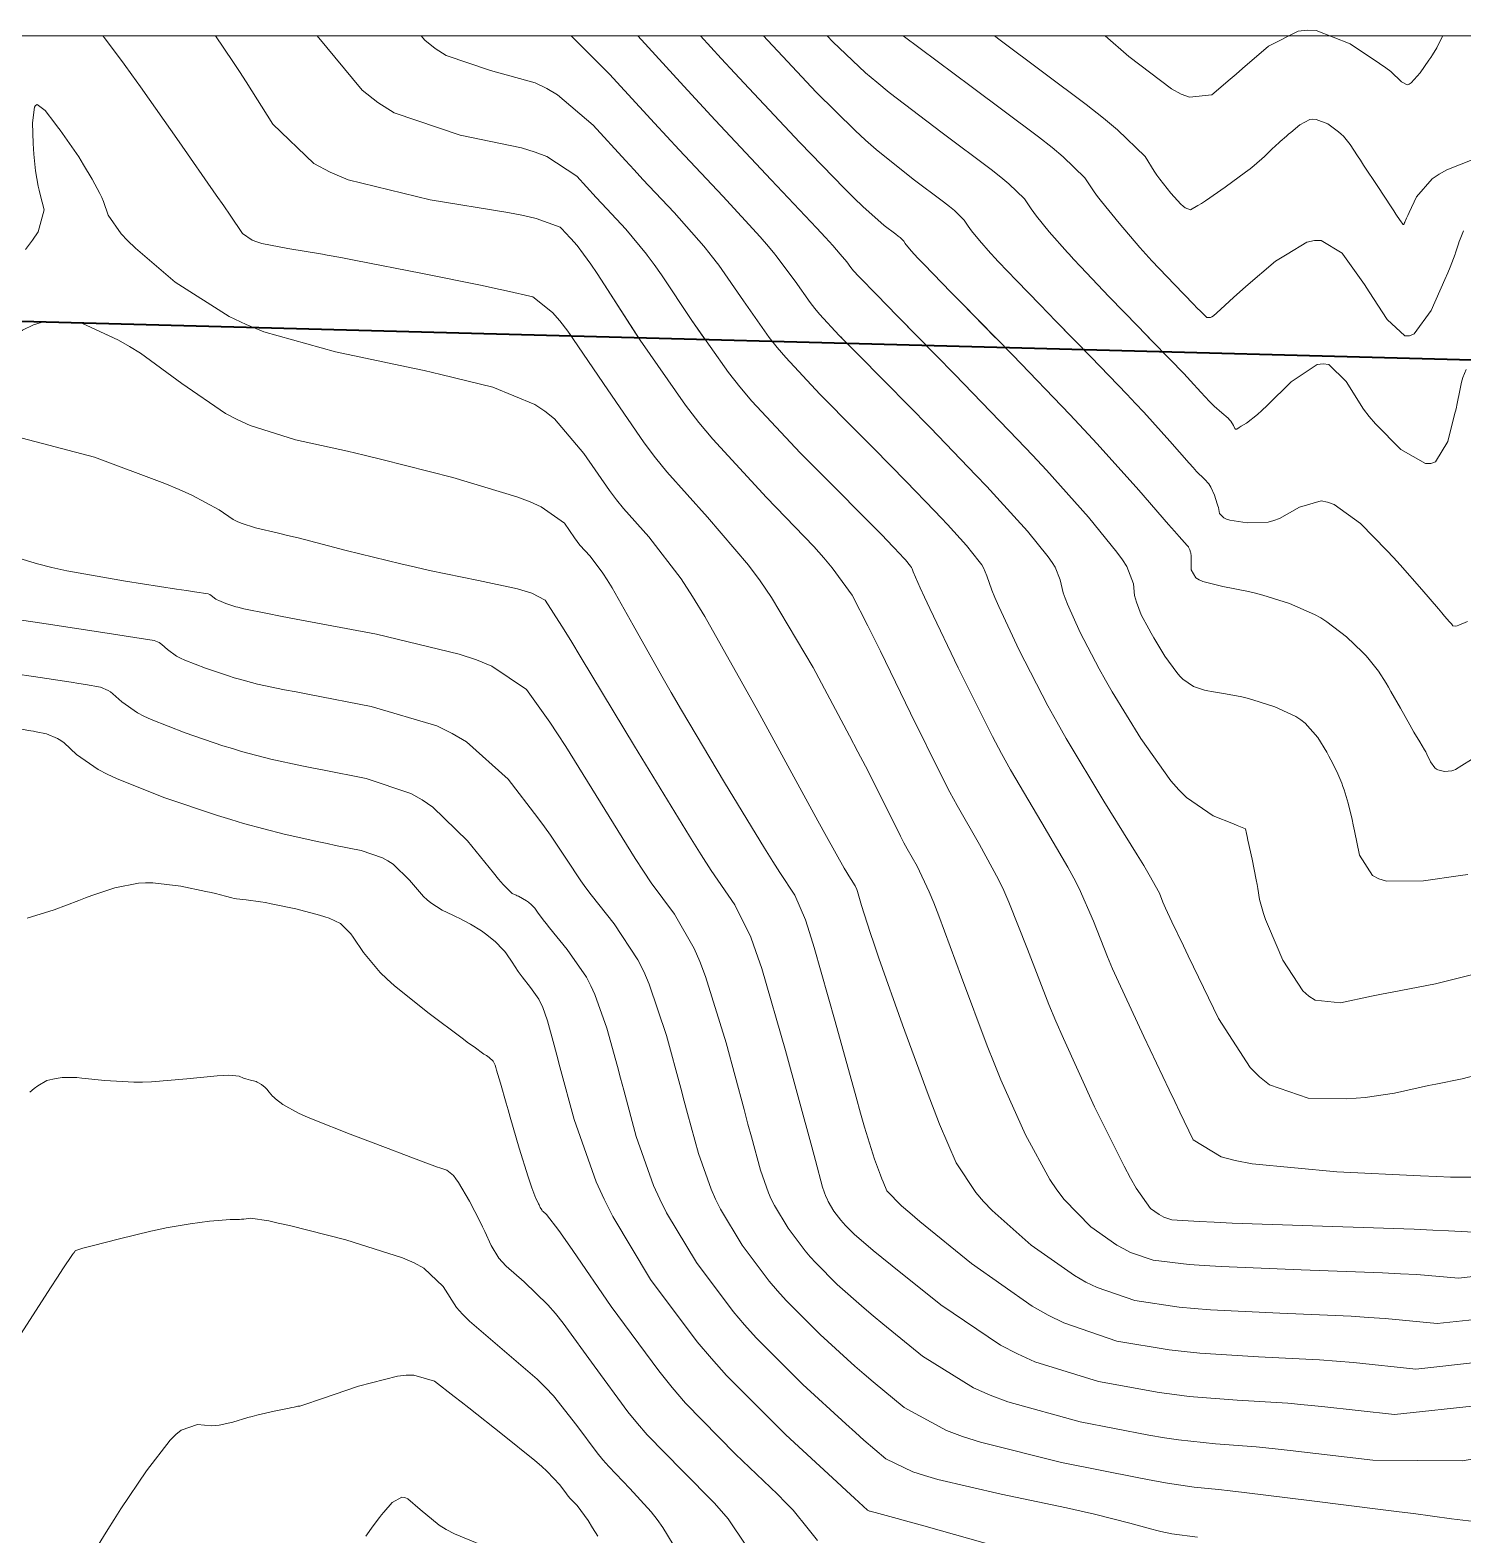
# Model space of a CAD drawing. Header units: millimetres. Extents: x 837475 to 838477, y 1189012 to 1191015.
# Drawn here: x 838106.9 to 838197.9, y 1190918.7 to 1191014.2 of the extents above; entities that cross this region are included whole.
import ezdxf

# ---------------------------------------------------------------- set-up
doc = ezdxf.new("R2010")
doc.units = ezdxf.units.MM
doc.header["$LTSCALE"] = 0.3
doc.layers.add('COORD', color=253, linetype='Continuous', lineweight=20)
doc.layers.add('CORREDORVIA', color=94, linetype='Continuous', lineweight=40)
doc.layers.add('COTAS 10', color=7, linetype='Continuous', lineweight=9, true_color=0x6e3e2d)
doc.layers.add('COTAS INT', color=7, linetype='Continuous', lineweight=5, true_color=0x9fa19f)

msp = doc.modelspace()

# ---------------------------------------------------------------- linework, layer by layer
at = {"layer": 'COORD'}
msp.add_lwpolyline([(837476.514, 1189013.872), (838476.514, 1189013.872), (838476.514, 1191013.872), (837476.514, 1191013.872)], close=True, dxfattribs=at)
at = {"layer": 'CORREDORVIA'}
msp.add_lwpolyline([(837918.48, 1189883.493), (837925.042, 1189453.383), (837902.497, 1189217.712), (837593.191, 1189234.399), (837666.017, 1189670.117), (837623.316, 1189818.024), (837548.503, 1190011.455), (837506.88, 1190461.595), (837936.282, 1190278.252), (837938.054, 1190355.403), (837933.054, 1190517.446), (837913.685, 1190646.739), (837916.913, 1190801.892), (837910.676, 1191000.965), (838213.029, 1190992.912), (838237.174, 1190821.339), (838237.001, 1190602.875), (838240.031, 1190437.198), (838238.102, 1190145.726), (838184.199, 1189898.277), (837758.842, 1190109.914), (837918.48, 1189883.493)], dxfattribs=at)
at = {"layer": 'COTAS 10'}
for points in [[(838183.492, 1191011.448), (838183.894, 1191011.793), (838185.547, 1191013.21), (838187.447, 1191014.177), (838188.003, 1191014.239), (838188.573, 1191014.211)], [(838193.321, 1191011.603), (838192.997, 1191011.85), (838192.614, 1191012.126), (838190.742, 1191013.365), (838188.573, 1191014.211)], [(838198.993, 1190937.861), (838196.98, 1190937.983), (838195.99, 1190938.026), (838194.812, 1190938.072), (838188.993, 1190938.27), (838183.237, 1190938.468), (838182.098, 1190938.514), (838181.157, 1190938.556), (838179.4, 1190938.677), (838178.907, 1190938.847), (838178.762, 1190938.919), (838178.614, 1190939.003), (838178.048, 1190939.4), (838177.147, 1190940.676), (838176.787, 1190941.314), (838176.379, 1190942.076), (838174.506, 1190945.858), (838172.522, 1190950.182), (838172.043, 1190951.287), (838171.596, 1190952.351), (838170.237, 1190955.858), (838169.064, 1190958.851), (838168.734, 1190959.591), (838168.402, 1190960.293), (838167.184, 1190962.507), (838165.762, 1190964.981), (838165.302, 1190965.846), (838164.813, 1190966.79), (838162.805, 1190970.852), (838160.901, 1190974.782), (838160.477, 1190975.644), (838160.098, 1190976.407), (838159.103, 1190978.345), (838157.84, 1190980.085), (838157.292, 1190980.723), (838156.658, 1190981.43), (838153.652, 1190984.549), (838150.252, 1190988.25), (838149.369, 1190989.323), (838148.512, 1190990.418), (838145.628, 1190994.549), (838143.363, 1190998.067), (838142.895, 1190998.776), (838142.496, 1190999.369), (838142.036, 1191000), (838141.633, 1191000.554), (838141.217, 1191000.996), (838141.101, 1191001.122), (838140.983, 1191001.249), (838140.554, 1191001.719), (838139.022, 1191002.275), (838138.209, 1191002.457), (838137.229, 1191002.65), (838132.284, 1191003.449), (838127.074, 1191004.721), (838125.926, 1191005.212), (838124.906, 1191005.765), (838122.284, 1191008.264), (838120.596, 1191010.948), (838120.165, 1191011.616), (838119.749, 1191012.253), (838118.653, 1191013.872)], [(838149.475, 1191013.872), (838150.788, 1191012.438), (838151.656, 1191011.5), (838152.533, 1191010.558), (838155.778, 1191007.109), (838158.612, 1191004.18), (838159.23, 1191003.564), (838159.775, 1191003.034), (838161.142, 1191001.826), (838161.875, 1191001.276), (838162.021, 1191001.16), (838162.143, 1191001.061), (838162.376, 1191000.832), (838162.478, 1191000.681), (838162.516, 1191000.629), (838162.559, 1191000.573), (838162.751, 1191000.337), (838163.023, 1191000.027), (838163.048, 1191000), (838163.116, 1190999.925), (838163.218, 1190999.815), (838163.651, 1190999.362), (838164.812, 1190998.172), (838165.373, 1190997.599), (838166.038, 1190996.919), (838169.302, 1190993.585), (838172.928, 1190989.821), (838173.821, 1190988.871), (838174.666, 1190987.961), (838177.316, 1190985.007), (838179.208, 1190982.83), (838179.575, 1190982.41), (838179.875, 1190982.069), (838180.391, 1190981.497), (838180.46, 1190981.422), (838180.478, 1190981.394), (838180.496, 1190981.364), (838180.555, 1190981.229), (838180.603, 1190981.082), (838180.613, 1190981.043), (838180.621, 1190981.005), (838180.642, 1190980.877), (838180.649, 1190980.663), (838180.649, 1190980.465), (838180.642, 1190979.965), (838180.945, 1190979.44), (838181.14, 1190979.32), (838181.382, 1190979.209), (838182.66, 1190978.899), (838184.275, 1190978.586), (838184.73, 1190978.474), (838185.19, 1190978.351), (838186.878, 1190977.816), (838188.478, 1190977.123), (838188.881, 1190976.901), (838189.267, 1190976.665), (838190.518, 1190975.705), (838191.52, 1190974.733), (838191.75, 1190974.49), (838191.958, 1190974.259), (838192.537, 1190973.517), (838193.021, 1190972.75), (838193.169, 1190972.503), (838193.324, 1190972.24), (838193.936, 1190971.164), (838194.523, 1190970.12), (838194.662, 1190969.878), (838194.791, 1190969.657), (838195.172, 1190969.024), (838195.467, 1190968.528), (838195.543, 1190968.392), (838195.615, 1190968.256), (838195.855, 1190967.771), (838196.126, 1190967.381), (838196.218, 1190967.306), (838196.318, 1190967.244), (838196.743, 1190967.138), (838197.201, 1190967.187), (838197.321, 1190967.224), (838197.44, 1190967.27), (838197.844, 1190967.519), (838198.447, 1190967.906)], [(838180.002, 1191010.179), (838179.399, 1191010.498), (838176.687, 1191012.561), (838175.178, 1191013.872)], [(838196.616, 1191013.857), (838196.245, 1191013.122), (838195.964, 1191012.673), (838195.856, 1191012.509)], [(838196.616, 1191013.857), (838196.623, 1191013.872)], [(838195.735, 1191012.328), (838195.187, 1191011.531), (838194.62, 1191010.889), (838194.486, 1191010.806), (838194.363, 1191010.764), (838194.001, 1191010.955)], [(838195.735, 1191012.328), (838195.856, 1191012.509)], [(838183.492, 1191011.448), (838183.115, 1191011.123)], [(838193.321, 1191011.603), (838194.001, 1191010.955)], [(838181.958, 1191010.123), (838183.115, 1191011.123)], [(838180.002, 1191010.179), (838180.542, 1191009.969)], [(838181.958, 1191010.123), (838180.542, 1191009.969)], [(838143.363, 1190998.067), (838145.534, 1190994.695)], [(838168.215, 1190994.695), (838166.038, 1190996.919)], [(838199.267, 1190923.592), (838197.857, 1190923.355), (838192.19, 1190923.407), (838186.936, 1190924.031), (838185.786, 1190924.155), (838184.768, 1190924.257), (838182.19, 1190924.45), (838179.826, 1190924.696), (838178.942, 1190924.831), (838177.958, 1190924.996), (838173.576, 1190925.836), (838168.982, 1190927.102), (838167.864, 1190927.536), (838166.813, 1190928.006), (838163.576, 1190930.005), (838161.039, 1190932.065), (838160.43, 1190932.574), (838159.862, 1190933.056), (838158.145, 1190934.574), (838156.783, 1190935.939), (838156.439, 1190936.324), (838156.108, 1190936.713), (838155.031, 1190938.145), (838154.162, 1190939.593), (838153.962, 1190939.993), (838153.781, 1190940.391), (838153.275, 1190941.826), (838152.703, 1190943.934), (838152.48, 1190944.758), (838152.229, 1190945.686), (838151.087, 1190949.904), (838149.779, 1190954.137), (838149.422, 1190955.074), (838149.069, 1190955.909), (838147.811, 1190958.078), (838146.336, 1190960.081), (838145.845, 1190960.812), (838145.317, 1190961.619), (838143.114, 1190965.171), (838140.91, 1190968.735), (838140.382, 1190969.551), (838139.891, 1190970.292), (838138.416, 1190972.35), (838136.197, 1190973.846), (838135.237, 1190974.233), (838134.127, 1190974.608), (838128.87, 1190975.864), (838123.785, 1190976.828), (838122.785, 1190977.019), (838121.96, 1190977.177), (838120.454, 1190977.473), (838120.063, 1190977.576), (838119.942, 1190977.612), (838119.816, 1190977.651), (838119.315, 1190977.82), (838118.86, 1190978), (838118.762, 1190978.045), (838118.677, 1190978.089), (838118.472, 1190978.232), (838118.353, 1190978.343), (838118.321, 1190978.366), (838118.291, 1190978.386), (838118.186, 1190978.429), (838117.32, 1190978.565), (838116.809, 1190978.643), (838116.181, 1190978.738), (838112.937, 1190979.228), (838109.194, 1190979.9), (838108.252, 1190980.11), (838107.351, 1190980.33), (838104.437, 1190981.21)], [(838106.861, 1190946.789), (838107.127, 1190947.005), (838107.361, 1190947.184), (838107.936, 1190947.52), (838108.308, 1190947.606), (838108.413, 1190947.627), (838108.52, 1190947.648), (838108.914, 1190947.712), (838109.572, 1190947.72), (838109.846, 1190947.704), (838110.159, 1190947.68), (838111.619, 1190947.53), (838113.461, 1190947.423), (838114.016, 1190947.426), (838114.589, 1190947.444), (838116.82, 1190947.629), (838118.766, 1190947.824), (838119.159, 1190947.849), (838119.49, 1190947.861), (838120.162, 1190947.798), (838120.43, 1190947.672), (838120.506, 1190947.644), (838120.584, 1190947.619), (838120.87, 1190947.553), (838121.155, 1190947.48), (838121.232, 1190947.45), (838121.307, 1190947.416), (838121.573, 1190947.258), (838121.805, 1190947.072), (838121.86, 1190947.02), (838121.91, 1190946.967), (838122.058, 1190946.775), (838122.265, 1190946.537), (838122.352, 1190946.456), (838122.453, 1190946.367), (838122.928, 1190945.992), (838123.926, 1190945.447), (838124.356, 1190945.252), (838124.854, 1190945.038), (838127.209, 1190944.106), (838129.618, 1190943.194), (838130.623, 1190942.814), (838131.845, 1190942.352), (838132.586, 1190942.08), (838132.756, 1190942.021), (838132.912, 1190941.968), (838133.347, 1190941.834), (838133.772, 1190941.478), (838133.92, 1190941.284), (838134.082, 1190941.049), (838134.778, 1190939.859), (838135.465, 1190938.541), (838135.622, 1190938.226), (838135.764, 1190937.932), (838136.154, 1190937.048), (838136.657, 1190936.241), (838136.87, 1190935.995), (838137.115, 1190935.74), (838138.265, 1190934.738), (838139.772, 1190933.271), (838140.242, 1190932.722), (838140.735, 1190932.112), (838142.704, 1190929.393), (838144.856, 1190926.469), (838145.463, 1190925.728), (838146.076, 1190925.018), (838148.333, 1190922.704), (838150.342, 1190920.695), (838150.799, 1190920.178), (838151.213, 1190919.677), (838152.351, 1190918.007)]]:
    msp.add_lwpolyline(points, dxfattribs=at)
at = {"layer": 'COTAS INT'}
for points in [[(838199.668, 1190935.192), (838197.633, 1190934.97), (838194.971, 1190935.193), (838193.949, 1190935.252), (838192.803, 1190935.309), (838187.633, 1190935.506), (838182.555, 1190935.714), (838181.467, 1190935.778), (838180.517, 1190935.844), (838178.235, 1190936.109), (838176.785, 1190936.607), (838176.359, 1190936.821), (838175.922, 1190937.068), (838174.259, 1190938.235), (838172.568, 1190939.972), (838172.114, 1190940.579), (838171.667, 1190941.24), (838170.104, 1190944.08), (838168.555, 1190947.557), (838168.117, 1190948.62), (838167.676, 1190949.726), (838166.046, 1190954.08), (838164.607, 1190957.981), (838164.284, 1190958.801), (838163.995, 1190959.509), (838163.226, 1190961.126), (838162.587, 1190962.236), (838162.381, 1190962.625), (838162.161, 1190963.049), (838161.259, 1190964.873), (838159.947, 1190967.483), (838159.468, 1190968.402), (838158.939, 1190969.407), (838156.613, 1190973.747), (838153.972, 1190978.192), (838153.245, 1190979.263), (838152.52, 1190980.264), (838149.917, 1190983.304), (838147.327, 1190986.181), (838146.61, 1190987.08), (838145.893, 1190988.024), (838143.304, 1190991.8), (838141.04, 1190995.118), (838140.528, 1190995.772), (838140.065, 1190996.311), (838138.807, 1190997.303), (838137.147, 1190997.682), (838136.43, 1190997.835), (838135.603, 1190998.008), (838131.686, 1190998.807), (838127.567, 1190999.614), (838126.611, 1190999.793), (838125.736, 1190999.952), (838125.446, 1191000), (838123.243, 1191000.365), (838121.604, 1191000.685), (838121.267, 1191000.786), (838120.98, 1191000.892), (838120.365, 1191001.319), (838119.575, 1191002.492), (838119.178, 1191003.068), (838118.703, 1191003.753), (838116.346, 1191007.135), (838113.877, 1191010.638), (838113.332, 1191011.401), (838112.847, 1191012.072), (838111.598, 1191013.748), (838111.496, 1191013.872)], [(838198.671, 1190941.388), (838197.113, 1190941.389), (838196.253, 1190941.418), (838195.208, 1190941.46), (838189.888, 1190941.715), (838184.518, 1190942.231), (838183.441, 1190942.438), (838182.541, 1190942.671), (838180.775, 1190943.745), (838179.924, 1190945.513), (838179.603, 1190946.185), (838179.244, 1190946.936), (838177.636, 1190950.308), (838176.017, 1190953.796), (838175.651, 1190954.621), (838175.321, 1190955.385), (838174.427, 1190957.636), (838173.521, 1190959.721), (838173.183, 1190960.381), (838172.808, 1190961.077), (838171.141, 1190963.888), (838169.166, 1190967.249), (838168.596, 1190968.291), (838168.016, 1190969.382), (838165.842, 1190973.726), (838164.042, 1190977.498), (838163.698, 1190978.229), (838163.422, 1190978.823), (838162.985, 1190979.838), (838162.909, 1190980.029), (838162.86, 1190980.105), (838162.8, 1190980.191), (838162.482, 1190980.582), (838162.012, 1190981.104), (838161.856, 1190981.272), (838161.689, 1190981.449), (838160.989, 1190982.175), (838159.721, 1190983.455), (838159.195, 1190983.982), (838158.594, 1190984.585), (838155.793, 1190987.385), (838152.733, 1190990.677), (838151.969, 1190991.588), (838151.241, 1190992.5), (838148.909, 1190995.793), (838146.991, 1190998.688), (838146.522, 1190999.348), (838146.081, 1190999.947), (838146.037, 1191000), (838144.715, 1191001.599), (838143.514, 1191002.876), (838143.177, 1191003.239), (838142.838, 1191003.605), (838141.599, 1191004.961), (838139.703, 1191006.201), (838138.951, 1191006.495), (838138.099, 1191006.766), (838134.203, 1191007.566), (838130.003, 1191008.984), (838128.96, 1191009.646), (838127.97, 1191010.424), (838125.1, 1191013.872)], [(838131.722, 1191013.872), (838131.953, 1191013.595), (838132.616, 1191013.074), (838133.314, 1191012.632), (838136.123, 1191011.683), (838138.97, 1191010.882), (838139.692, 1191010.532), (838140.384, 1191010.127), (838142.644, 1191008.204), (838144.693, 1191005.962), (838145.254, 1191005.356), (838145.811, 1191004.756), (838147.796, 1191002.644), (838149.666, 1191000.524), (838150.086, 1191000), (838150.15, 1190999.92), (838150.619, 1190999.309), (838152.191, 1190997.038), (838153.832, 1190994.719), (838154.345, 1190994.077), (838154.883, 1190993.435), (838157.038, 1190991.118), (838159.292, 1190988.858), (838159.893, 1190988.252), (838160.484, 1190987.655), (838162.533, 1190985.572), (838164.327, 1190983.714), (838164.756, 1190983.259), (838165.157, 1190982.829), (838166.36, 1190981.493), (838167.175, 1190980.489), (838167.33, 1190980.269), (838167.454, 1190980.075), (838167.65, 1190979.584), (838167.964, 1190978.661), (838168.164, 1190978.194), (838168.413, 1190977.635), (838169.718, 1190974.853), (838171.531, 1190971.327), (838172.1, 1190970.299), (838172.698, 1190969.249), (838175.099, 1190965.269), (838177.215, 1190961.86), (838177.633, 1190961.171), (838177.978, 1190960.591), (838178.617, 1190959.413), (838178.839, 1190958.855), (838178.921, 1190958.665), (838179.012, 1190958.461), (838179.413, 1190957.595), (838180.147, 1190956.069), (838180.446, 1190955.447), (838180.788, 1190954.74), (838182.373, 1190951.466), (838184.377, 1190948.355), (838184.985, 1190947.75), (838185.614, 1190947.256), (838188.075, 1190946.397), (838190.504, 1190946.365), (838191.112, 1190946.393), (838191.693, 1190946.436), (838193.561, 1190946.725), (838195.247, 1190947.1), (838195.713, 1190947.198), (838196.179, 1190947.294), (838197.858, 1190947.619), (838200.198, 1190948.243)], [(838199.714, 1190954.542), (838196.159, 1190953.665), (838193.403, 1190953.142), (838192.729, 1190953.008), (838192.094, 1190952.878), (838190.122, 1190952.449), (838188.517, 1190952.624), (838188.112, 1190952.875), (838187.725, 1190953.214), (838186.473, 1190955.17), (838185.551, 1190957.3), (838185.371, 1190957.748), (838185.225, 1190958.136), (838184.972, 1190959.024), (838184.878, 1190959.712), (838184.832, 1190959.973), (838184.777, 1190960.264), (838184.507, 1190961.573), (838184.243, 1190962.786), (838184.192, 1190963.018), (838184.151, 1190963.205), (838184.084, 1190963.505), (838183.767, 1190963.636), (838183.568, 1190963.717), (838183.322, 1190963.818), (838182.032, 1190964.341), (838180.352, 1190965.487), (838179.859, 1190965.98), (838179.355, 1190966.549), (838177.433, 1190969.236), (838175.629, 1190972.207), (838175.197, 1190972.954), (838174.796, 1190973.669), (838173.593, 1190975.981), (838172.784, 1190977.772), (838172.63, 1190978.159), (838172.506, 1190978.498), (838172.314, 1190979.331), (838172, 1190980.121), (838171.799, 1190980.433), (838171.55, 1190980.787), (838170.239, 1190982.403), (838168.301, 1190984.555), (838167.657, 1190985.246), (838166.965, 1190985.979), (838164.078, 1190988.97), (838161.246, 1190991.856), (838160.59, 1190992.522), (838159.989, 1190993.131), (838158.283, 1190994.85), (838157.033, 1190996.193), (838156.721, 1190996.566), (838156.424, 1190996.938), (838155.472, 1190998.283), (838154.247, 1190999.93), (838154.189, 1191000), (838153.777, 1191000.493), (838153.251, 1191001.102), (838150.878, 1191003.689), (838148.108, 1191006.636), (838147.33, 1191007.472), (838146.549, 1191008.318), (838143.689, 1191011.447), (838141.248, 1191013.872)], [(838150.404, 1191008.516), (838149.407, 1191009.589), (838148.404, 1191010.675), (838145.482, 1191013.872)], [(838153.473, 1191013.872), (838153.721, 1191013.604)], [(838156.823, 1191010.3), (838154.381, 1191012.895), (838153.721, 1191013.604)], [(838157.509, 1191013.872), (838157.868, 1191013.491), (838159.951, 1191011.535), (838160.673, 1191010.924), (838161.459, 1191010.283), (838164.825, 1191007.717), (838167.924, 1191005.393), (838168.541, 1191004.904), (838169.055, 1191004.482), (838170.042, 1191003.518), (838170.471, 1191002.876), (838170.633, 1191002.658), (838170.814, 1191002.422), (838171.623, 1191001.423), (838172.773, 1191000.113), (838172.877, 1191000), (838173.169, 1190999.682), (838173.598, 1190999.22), (838175.428, 1190997.304), (838177.264, 1190995.413), (838177.698, 1190994.967), (838178.099, 1190994.555), (838179.278, 1190993.347), (838180.167, 1190992.424), (838180.386, 1190992.191), (838180.594, 1190991.968), (838181.243, 1190991.243), (838181.799, 1190990.64), (838181.946, 1190990.493), (838182.091, 1190990.354), (838182.591, 1190989.928), (838182.997, 1190989.582), (838183.083, 1190989.494), (838183.157, 1190989.409), (838183.326, 1190989.133), (838183.415, 1190988.942), (838183.439, 1190988.912), (838183.462, 1190988.891), (838183.543, 1190988.897), (838183.685, 1190988.998), (838183.747, 1190989.037), (838183.819, 1190989.081), (838184.162, 1190989.282), (838184.845, 1190989.824), (838185.132, 1190990.083), (838185.46, 1190990.389), (838186.998, 1190991.89), (838188.637, 1190992.995), (838189.029, 1190993.052), (838189.395, 1190993.001), (838190.494, 1190991.919), (838191.589, 1190990.17), (838191.953, 1190989.699), (838192.343, 1190989.233), (838193.969, 1190987.6), (838195.517, 1190986.707), (838195.858, 1190986.708), (838196.161, 1190986.816), (838196.939, 1190988.106), (838197.379, 1190989.816), (838197.47, 1190990.189), (838197.546, 1190990.518), (838197.707, 1190991.347), (838197.814, 1190991.883), (838197.856, 1190992.028), (838197.903, 1190992.172), (838198.118, 1190992.681)], [(838166.666, 1191010.663), (838162.349, 1191013.872)], [(838199.182, 1191006.274), (838196.875, 1191005.369), (838196.385, 1191005.089), (838195.959, 1191004.798), (838194.957, 1191003.642), (838194.487, 1191002.644), (838194.397, 1191002.453), (838194.325, 1191002.297), (838194.207, 1191002.042), (838194.197, 1191002.015), (838194.193, 1191002.004), (838194.187, 1191001.992), (838194.162, 1191001.935), (838194.131, 1191001.892), (838194.122, 1191001.888), (838194.113, 1191001.888), (838194.08, 1191001.918), (838194.036, 1191001.984), (838194.02, 1191002.007), (838194.002, 1191002.032), (838193.923, 1191002.139), (838193.648, 1191002.543), (838193.507, 1191002.756), (838193.337, 1191003.011), (838192.489, 1191004.298), (838191.591, 1191005.664), (838191.391, 1191005.97), (838191.211, 1191006.245), (838190.734, 1191006.978), (838190.309, 1191007.498), (838190.161, 1191007.639), (838190.001, 1191007.78), (838189.313, 1191008.276), (838188.571, 1191008.566), (838188.376, 1191008.575), (838188.186, 1191008.554), (838187.536, 1191008.223), (838186.969, 1191007.738), (838186.832, 1191007.619), (838186.702, 1191007.508), (838186.303, 1191007.163), (838185.938, 1191006.833), (838185.829, 1191006.731), (838185.718, 1191006.625), (838185.291, 1191006.202), (838184.637, 1191005.631), (838184.383, 1191005.43), (838184.097, 1191005.211), (838182.801, 1191004.268), (838181.548, 1191003.401), (838181.289, 1191003.23), (838181.068, 1191003.089), (838180.59, 1191002.828), (838180.261, 1191002.95), (838180.134, 1191003.05), (838179.991, 1191003.179), (838179.349, 1191003.881), (838178.645, 1191004.779), (838178.464, 1191005.03), (838178.289, 1191005.282), (838177.708, 1191006.203), (838175.967, 1191007.903), (838175.062, 1191008.647), (838173.972, 1191009.509), (838168.508, 1191013.609), (838168.148, 1191013.872)], [(838166.666, 1191010.663), (838170.948, 1191007.451), (838171.801, 1191006.776)], [(838199.477, 1190932.429), (838196.272, 1190932.079), (838192.962, 1190932.402), (838191.908, 1190932.478), (838190.794, 1190932.546), (838186.272, 1190932.742), (838181.873, 1190932.959), (838180.836, 1190933.041), (838179.877, 1190933.132), (838177.07, 1190933.541), (838174.662, 1190934.368), (838173.955, 1190934.723), (838173.231, 1190935.133), (838170.469, 1190937.07), (838167.989, 1190939.269), (838167.442, 1190939.843), (838166.955, 1190940.403), (838165.701, 1190942.302), (838164.657, 1190944.741), (838164.303, 1190945.641), (838163.92, 1190946.638), (838162.302, 1190951.052), (838160.805, 1190955.288), (838160.499, 1190956.173), (838160.239, 1190956.933), (838159.692, 1190958.638), (838159.484, 1190959.372), (838159.438, 1190959.52), (838159.397, 1190959.644), (838159.292, 1190959.888), (838159.141, 1190960.113), (838159.072, 1190960.223), (838158.99, 1190960.355), (838158.595, 1190961.005), (838157.466, 1190963.018), (838156.922, 1190964.008), (838156.278, 1190965.186), (838153.117, 1190971.005), (838149.732, 1190976.986), (838148.947, 1190978.266), (838148.228, 1190979.383), (838146.182, 1190982.06), (838144.567, 1190983.853), (838144.12, 1190984.414), (838143.673, 1190985.002), (838142.06, 1190987.356), (838140.19, 1190989.543), (838139.582, 1190990.026), (838138.935, 1190990.456), (838136.269, 1190991.565), (838132.958, 1190992.371), (838131.904, 1190992.61), (838130.789, 1190992.856), (838126.269, 1190993.8), (838121.72, 1190995.079), (838120.589, 1190995.536), (838119.512, 1190996.039), (838116.085, 1190998.224), (838114.017, 1191000), (838113.569, 1191000.385), (838113.066, 1191000.871), (838112.648, 1191001.309), (838111.84, 1191002.486), (838111.527, 1191003.361), (838111.42, 1191003.608), (838111.306, 1191003.857), (838110.822, 1191004.776), (838110.273, 1191005.691), (838110.118, 1191005.938), (838109.961, 1191006.182), (838109.382, 1191007.041), (838108.786, 1191007.875), (838108.617, 1191008.103), (838108.448, 1191008.33), (838107.825, 1191009.139), (838107.318, 1191009.507), (838107.222, 1191009.455), (838107.146, 1191009.337), (838107.028, 1191008.355), (838107.061, 1191007.026), (838107.079, 1191006.689), (838107.101, 1191006.365), (838107.213, 1191005.308), (838107.381, 1191004.336), (838107.438, 1191004.067), (838107.5, 1191003.797), (838107.763, 1191002.822), (838107.375, 1191001.431), (838107.027, 1191000.899), (838106.574, 1191000.304)], [(838156.823, 1191010.3), (838159.282, 1191007.857)], [(838150.404, 1191008.516), (838153.96, 1191004.734), (838156.835, 1191001.68)], [(838162.983, 1191004.772), (838160.617, 1191006.659), (838159.952, 1191007.244), (838159.282, 1191007.857)], [(838173.875, 1191004.86), (838172.511, 1191006.193), (838171.801, 1191006.776)], [(838162.983, 1191004.772), (838164.899, 1191003.334)], [(838173.875, 1191004.86), (838174.468, 1191003.974), (838174.692, 1191003.672)], [(838165.599, 1191002.771), (838165.281, 1191003.032), (838164.899, 1191003.334)], [(838165.599, 1191002.771), (838166.209, 1191002.175), (838166.475, 1191001.778)], [(838177.759, 1191000.009), (838177.381, 1191000.432), (838176.059, 1191001.966), (838174.942, 1191003.346), (838174.692, 1191003.672)], [(838166.575, 1191001.643), (838166.475, 1191001.778)], [(838158.347, 1191000), (838157.875, 1191000.551), (838157.404, 1191001.065), (838156.835, 1191001.68)], [(838166.575, 1191001.643), (838166.687, 1191001.497)], [(838167.898, 1191000.07), (838167.187, 1191000.88), (838166.687, 1191001.497)], [(838186.729, 1191000), (838187.99, 1191000.768), (838188.465, 1191000.874), (838188.908, 1191000.879), (838190.228, 1191000.063), (838190.273, 1191000), (838191.338, 1190998.523), (838191.647, 1190998.072), (838191.958, 1190997.61), (838193.088, 1190995.851), (838194.208, 1190994.828), (838194.512, 1190994.83), (838194.814, 1190994.955), (838195.884, 1190996.438), (838196.764, 1190998.392), (838196.946, 1190998.814), (838197.101, 1190999.186), (838197.402, 1191000), (838197.439, 1191000.099), (838197.617, 1191000.663), (838197.671, 1191000.814), (838197.727, 1191000.963), (838197.95, 1191001.481)], [(838158.347, 1191000), (838158.753, 1190999.527), (838159.015, 1190999.157), (838159.097, 1190999.054), (838159.183, 1190998.952)], [(838167.898, 1191000.07), (838167.962, 1191000)], [(838198.195, 1190976.678), (838197.653, 1190976.442), (838197.543, 1190976.407), (838197.45, 1190976.385), (838197.262, 1190976.411), (838197.185, 1190976.517), (838197.163, 1190976.544), (838197.14, 1190976.571), (838197.053, 1190976.659), (838196.729, 1190977.025), (838196.556, 1190977.226), (838196.348, 1190977.47), (838195.295, 1190978.714), (838193.915, 1190980.284), (838193.5, 1190980.733), (838193.07, 1190981.189), (838191.4, 1190982.891), (838189.733, 1190984.111), (838189.306, 1190984.264), (838188.893, 1190984.337), (838187.529, 1190983.929), (838186.247, 1190983.211), (838185.886, 1190983.087), (838185.523, 1190982.995), (838184.191, 1190982.936), (838183.102, 1190983.121), (838182.891, 1190983.183), (838182.72, 1190983.251), (838182.432, 1190983.537), (838182.365, 1190983.907), (838182.334, 1190984.028), (838182.297, 1190984.158), (838182.119, 1190984.692), (838181.892, 1190985.205), (838181.825, 1190985.322), (838181.756, 1190985.427), (838181.491, 1190985.712), (838180.983, 1190986.212), (838180.761, 1190986.451), (838180.503, 1190986.735), (838179.28, 1190988.125), (838177.63, 1190989.964), (838177.104, 1190990.531), (838176.548, 1190991.123), (838174.29, 1190993.466), (838172.068, 1190995.737), (838171.536, 1190996.283), (838171.038, 1190996.792), (838169.539, 1190998.333), (838168.408, 1190999.518), (838168.142, 1190999.803), (838167.962, 1191000)], [(838177.759, 1191000.009), (838177.767, 1191000)], [(838178.143, 1190999.587), (838177.767, 1191000)], [(838185.995, 1190999.553), (838186.729, 1191000)], [(838159.527, 1190998.582), (838159.183, 1190998.952)], [(838178.143, 1190999.587), (838179.573, 1190998.071)], [(838185.995, 1190999.553), (838184.115, 1190997.946)], [(838198.215, 1190960.615), (838197.744, 1190960.549), (838195.401, 1190960.203), (838193.045, 1190960.19), (838192.566, 1190960.336), (838192.163, 1190960.545), (838191.334, 1190961.84), (838191.017, 1190963.39), (838190.936, 1190963.761), (838190.859, 1190964.106), (838190.605, 1190965.141), (838190.355, 1190965.977), (838190.279, 1190966.196), (838190.201, 1190966.411), (838189.897, 1190967.143), (838189.517, 1190967.9), (838189.39, 1190968.13), (838189.254, 1190968.369), (838188.688, 1190969.309), (838187.887, 1190970.215), (838187.604, 1190970.433), (838187.294, 1190970.637), (838185.952, 1190971.258), (838184.548, 1190971.706), (838184.199, 1190971.801), (838183.867, 1190971.883), (838182.814, 1190972.078), (838181.93, 1190972.22), (838181.706, 1190972.269), (838181.491, 1190972.323), (838180.788, 1190972.556), (838180.116, 1190973.01), (838179.921, 1190973.203), (838179.722, 1190973.426), (838178.968, 1190974.476), (838178.264, 1190975.635), (838178.095, 1190975.927), (838177.939, 1190976.206), (838177.469, 1190977.108), (838177.155, 1190977.909), (838177.095, 1190978.124), (838177.048, 1190978.336), (838176.978, 1190979.077), (838176.545, 1190980.166), (838176.269, 1190980.598), (838175.924, 1190981.085), (838174.117, 1190983.313), (838171.446, 1190986.28), (838170.557, 1190987.233), (838169.604, 1190988.243), (838165.622, 1190992.368), (838162.009, 1190996.056), (838161.287, 1190996.792), (838160.687, 1190997.404), (838159.527, 1190998.582)], [(838180.782, 1190996.831), (838179.573, 1190998.071)], [(838183.711, 1190997.594), (838183.358, 1190997.282), (838182.507, 1190996.489), (838182.057, 1190996.088)], [(838183.711, 1190997.594), (838184.115, 1190997.946)], [(838162.009, 1190996.056), (838163.342, 1190994.695)], [(838180.782, 1190996.831), (838181.026, 1190996.583)], [(838181.231, 1190996.377), (838181.026, 1190996.583)], [(838181.231, 1190996.377), (838181.643, 1190995.977), (838181.87, 1190995.977)], [(838181.958, 1190996.022), (838182.057, 1190996.088)], [(838112.178, 1190994.695), (838110.155, 1190995.627), (838107.79, 1190995.732), (838107.093, 1190995.513), (838106.378, 1190995.188), (838105.727, 1190994.695)], [(838110.155, 1190995.627), (838112.497, 1190994.548), (838113.179, 1190994.152), (838113.875, 1190993.714), (838116.512, 1190991.782), (838119.281, 1190989.892), (838120.061, 1190989.48), (838120.846, 1190989.118), (838123.731, 1190988.213), (838127.042, 1190987.489), (838128.096, 1190987.241), (838129.211, 1190986.972), (838133.731, 1190985.827), (838137.804, 1190984.601), (838138.637, 1190984.281), (838139.341, 1190983.969), (838140.815, 1190982.911), (838141.454, 1190981.98), (838141.631, 1190981.747), (838141.808, 1190981.525), (838142.447, 1190980.815), (838143.256, 1190979.756), (838143.541, 1190979.314), (838143.851, 1190978.807), (838145.191, 1190976.44), (838147, 1190973.211), (838147.607, 1190972.16), (838148.259, 1190971.042), (838150.998, 1190966.44), (838153.53, 1190962.274), (838154.054, 1190961.431), (838154.499, 1190960.723), (838155.465, 1190959.285), (838156.139, 1190957.717), (838156.4, 1190956.926), (838156.694, 1190955.98), (838158.027, 1190951.278), (838159.35, 1190946.461), (838159.638, 1190945.442), (838159.892, 1190944.561), (838160.524, 1190942.518), (838160.893, 1190941.512), (838160.98, 1190941.285), (838161.061, 1190941.08), (838161.299, 1190940.524), (838162.243, 1190939.566), (838162.769, 1190939.108), (838163.41, 1190938.565), (838166.68, 1190935.906), (838170.54, 1190933.198), (838171.552, 1190932.625), (838172.54, 1190932.129), (838175.906, 1190930.972), (838179.237, 1190930.42), (838180.204, 1190930.304), (838181.19, 1190930.205), (838184.912, 1190929.978), (838188.785, 1190929.783), (838189.867, 1190929.703), (838190.954, 1190929.612), (838194.912, 1190929.189), (838199.286, 1190929.666)], [(838141.04, 1190995.118), (838141.329, 1190994.695)], [(838148.909, 1190995.793), (838149.686, 1190994.695)], [(838172.068, 1190995.737), (838173.087, 1190994.695)], [(838181.958, 1190996.022), (838181.87, 1190995.977)], [(838153.851, 1190994.695), (838153.832, 1190994.719)], [(838158.283, 1190994.85), (838158.437, 1190994.695)], [(838177.963, 1190994.695), (838177.698, 1190994.967)], [(838106.369, 1190988.325), (838110.971, 1190987.103), (838115.424, 1190985.431), (838116.349, 1190985.051), (838117.14, 1190984.708), (838118.885, 1190983.767), (838119.77, 1190983.163), (838120.019, 1190983.031), (838120.271, 1190982.915), (838121.193, 1190982.626), (838122.646, 1190982.292), (838123.231, 1190982.148), (838123.896, 1190981.981), (838126.96, 1190981.193), (838130.427, 1190980.331), (838131.347, 1190980.117), (838132.249, 1190979.915), (838135.361, 1190979.277), (838137.833, 1190978.742), (838138.332, 1190978.605), (838138.751, 1190978.473), (838139.594, 1190978.038), (838140.659, 1190976.37), (838141.217, 1190975.461), (838141.891, 1190974.358), (838145.276, 1190968.761), (838148.765, 1190963.041), (838149.504, 1190961.861), (838150.145, 1190960.855), (838151.638, 1190958.682), (838152.652, 1190956.636), (838152.989, 1190955.711), (838153.352, 1190954.631), (838154.87, 1190949.437), (838156.529, 1190943.303), (838156.761, 1190942.446), (838157.219, 1190940.755), (838157.428, 1190940.162), (838157.503, 1190939.997), (838157.586, 1190939.832), (838157.945, 1190939.233), (838158.391, 1190938.641), (838158.527, 1190938.48), (838158.67, 1190938.321), (838159.233, 1190937.756), (838160.443, 1190936.73), (838160.993, 1190936.279), (838161.637, 1190935.756), (838164.741, 1190933.264), (838168.533, 1190930.717), (838169.611, 1190930.158), (838170.702, 1190929.663), (838174.741, 1190928.404), (838178.598, 1190927.708), (838179.573, 1190927.568), (838180.508, 1190927.45), (838183.551, 1190927.214), (838186.776, 1190927.02), (838187.827, 1190926.929), (838188.945, 1190926.822), (838193.551, 1190926.298), (838199.094, 1190926.903)], [(838103.757, 1190977.14), (838107.883, 1190976.526), (838112.039, 1190975.896), (838112.857, 1190975.77), (838113.531, 1190975.666), (838114.762, 1190975.465), (838115.066, 1190975.339), (838115.154, 1190975.283), (838115.245, 1190975.216), (838115.59, 1190974.898), (838116.181, 1190974.483), (838116.428, 1190974.357), (838116.709, 1190974.225), (838118.024, 1190973.708), (838119.469, 1190973.22), (838119.833, 1190973.106), (838120.182, 1190973.003), (838121.31, 1190972.706), (838123.044, 1190972.346), (838123.774, 1190972.201), (838124.613, 1190972.038), (838128.548, 1190971.286), (838132.705, 1190970.043), (838133.685, 1190969.57), (838134.59, 1190969.04), (838137.238, 1190966.663), (838139.124, 1190964.214), (838139.547, 1190963.64), (838139.929, 1190963.112), (838140.951, 1190961.58), (838141.87, 1190960.198), (838142.185, 1190959.764), (838142.527, 1190959.308), (838143.984, 1190957.475), (838145.485, 1190955.183), (838145.855, 1190954.437), (838146.205, 1190953.642), (838147.305, 1190950.372), (838148.206, 1190947.044), (838148.431, 1190946.213), (838148.645, 1190945.423), (838149.331, 1190942.896), (838150.133, 1190940.621), (838150.421, 1190939.988), (838150.737, 1190939.355), (838152.116, 1190937.057), (838153.825, 1190934.785), (838154.35, 1190934.169), (838154.897, 1190933.557), (838157.057, 1190931.392), (838159.28, 1190929.383), (838159.867, 1190928.87), (838160.441, 1190928.375), (838162.411, 1190926.746), (838165.093, 1190925.296), (838166.117, 1190924.915), (838167.262, 1190924.542), (838172.411, 1190923.267), (838177.318, 1190922.284), (838178.31, 1190922.094), (838179.144, 1190921.941), (838180.83, 1190921.686), (838182.373, 1190921.542), (838183.116, 1190921.459), (838183.996, 1190921.357), (838188.315, 1190920.83), (838192.844, 1190920.26), (838193.857, 1190920.13), (838194.765, 1190920.013), (838197.175, 1190919.69), (838198.611, 1190919.503)], [(838181.036, 1190918.51), (838179.412, 1190918.739), (838178.722, 1190918.883), (838178.45, 1190918.95), (838178.143, 1190919.028), (838176.741, 1190919.412), (838174.496, 1190919.973), (838173.658, 1190920.165), (838172.725, 1190920.371), (838168.575, 1190921.246), (838164.553, 1190922.184), (838163.702, 1190922.43), (838162.964, 1190922.67), (838161.246, 1190923.487), (838159.843, 1190924.685), (838159.304, 1190925.165), (838158.699, 1190925.709), (838155.968, 1190928.209), (838153.01, 1190931.175), (838152.261, 1190932.013), (838151.542, 1190932.858), (838149.201, 1190935.968), (838147.313, 1190939.116), (838146.88, 1190939.984), (838146.486, 1190940.85), (838145.387, 1190943.967), (838144.587, 1190946.911), (838144.381, 1190947.669), (838144.183, 1190948.401), (838143.522, 1190950.839), (838142.761, 1190952.992), (838142.498, 1190953.545), (838142.213, 1190954.079), (838140.997, 1190955.853), (838139.879, 1190957.221), (838139.655, 1190957.499), (838139.468, 1190957.733), (838139.105, 1190958.218), (838138.973, 1190958.41), (838138.933, 1190958.461), (838138.891, 1190958.511), (838138.723, 1190958.683), (838138.527, 1190958.844), (838138.467, 1190958.888), (838138.404, 1190958.931), (838138.154, 1190959.082), (838137.893, 1190959.221), (838137.822, 1190959.256), (838137.752, 1190959.29), (838137.505, 1190959.402), (838136.922, 1190959.979), (838136.639, 1190960.306), (838136.304, 1190960.705), (838134.659, 1190962.753), (838132.463, 1190964.893), (838131.782, 1190965.351), (838131.068, 1190965.75), (838128.226, 1190966.708), (838125.441, 1190967.247), (838124.764, 1190967.384), (838124.127, 1190967.514), (838122.166, 1190967.939), (838120.301, 1190968.429), (838119.725, 1190968.601), (838119.123, 1190968.788), (838116.732, 1190969.596), (838114.558, 1190970.451), (838114.093, 1190970.668), (838113.686, 1190970.877), (838112.708, 1190971.563), (838112.137, 1190972.09), (838111.987, 1190972.2), (838111.84, 1190972.293), (838111.339, 1190972.501), (838110.396, 1190972.668), (838109.971, 1190972.737), (838109.475, 1190972.816), (838107.091, 1190973.181), (838104.734, 1190973.516)], [(838168.383, 1190917.903), (838163.646, 1190919.236), (838162.715, 1190919.496), (838161.95, 1190919.709), (838160.561, 1190920.082), (838160.298, 1190920.143), (838160.242, 1190920.159), (838160.194, 1190920.175), (838160.082, 1190920.228), (838159.245, 1190920.995), (838158.74, 1190921.46), (838158.117, 1190922.036), (838154.88, 1190925.027), (838151.123, 1190928.793), (838150.172, 1190929.857), (838149.26, 1190930.93), (838146.287, 1190934.88), (838143.889, 1190938.877), (838143.339, 1190939.98), (838142.838, 1190941.08), (838141.443, 1190945.038), (838140.529, 1190948.4), (838140.332, 1190949.124), (838140.16, 1190949.759), (838139.74, 1190951.306), (838139.417, 1190952.218), (838139.306, 1190952.453), (838139.185, 1190952.679), (838138.67, 1190953.431), (838138.141, 1190954.102), (838138.011, 1190954.278), (838137.889, 1190954.45), (838137.507, 1190955.034), (838137.14, 1190955.572), (838137.027, 1190955.714), (838136.91, 1190955.853), (838136.443, 1190956.33), (838135.897, 1190956.78), (838135.729, 1190956.901), (838135.553, 1190957.021), (838134.858, 1190957.442), (838134.129, 1190957.829), (838133.932, 1190957.928), (838133.737, 1190958.023), (838133.05, 1190958.335), (838132.323, 1190958.802), (838132.102, 1190958.994), (838131.874, 1190959.215), (838130.978, 1190960.24), (838129.929, 1190961.262), (838129.603, 1190961.481), (838129.262, 1190961.672), (838127.904, 1190962.129), (838126.269, 1190962.457), (838125.753, 1190962.566), (838125.21, 1190962.683), (838123.022, 1190963.172), (838120.42, 1190963.856), (838119.616, 1190964.095), (838118.776, 1190964.357), (838115.441, 1190965.484), (838112.408, 1190966.677), (838111.758, 1190966.98), (838111.19, 1190967.272), (838109.826, 1190968.228), (838109.029, 1190968.964), (838108.82, 1190969.116), (838108.615, 1190969.247), (838107.915, 1190969.536), (838107.261, 1190969.671), (838107.084, 1190969.704), (838106.91, 1190969.736), (838106.3, 1190969.836)], [(838106.686, 1190957.843), (838108.4, 1190958.361), (838109.966, 1190958.96), (838110.387, 1190959.114), (838110.801, 1190959.263), (838112.251, 1190959.76), (838113.756, 1190960.058), (838114.205, 1190960.083), (838114.668, 1190960.081), (838116.457, 1190959.866), (838118.035, 1190959.536), (838118.365, 1190959.463), (838118.649, 1190959.397), (838119.289, 1190959.225), (838119.696, 1190959.117), (838119.832, 1190959.092), (838119.98, 1190959.068), (838120.601, 1190959.001), (838121.503, 1190958.879), (838121.828, 1190958.821), (838122.185, 1190958.752), (838123.748, 1190958.417), (838125.263, 1190958.03), (838125.591, 1190957.928), (838125.879, 1190957.83), (838126.589, 1190957.493), (838127.086, 1190957.017), (838127.241, 1190956.83), (838127.403, 1190956.619), (838128.049, 1190955.659), (838129.111, 1190954.383), (838129.534, 1190953.974), (838130.015, 1190953.541), (838132.218, 1190951.774), (838134.317, 1190950.208), (838134.732, 1190949.901), (838135.074, 1190949.65), (838135.707, 1190949.201), (838135.858, 1190949.11), (838135.896, 1190949.084), (838135.933, 1190949.058), (838136.051, 1190948.964), (838136.153, 1190948.872), (838136.179, 1190948.849), (838136.204, 1190948.826), (838136.289, 1190948.75), (838136.409, 1190948.492), (838136.456, 1190948.354), (838136.509, 1190948.188), (838136.754, 1190947.347), (838137.111, 1190946.089), (838137.235, 1190945.659), (838137.371, 1190945.195), (838137.953, 1190943.223), (838138.511, 1190941.393), (838138.632, 1190941.017), (838138.738, 1190940.698), (838138.999, 1190940.019), (838139.143, 1190939.744), (838139.175, 1190939.68), (838139.204, 1190939.62), (838139.281, 1190939.448), (838139.375, 1190939.297), (838139.415, 1190939.251), (838139.46, 1190939.203), (838139.676, 1190939.016), (838140.461, 1190937.999), (838140.867, 1190937.428), (838141.354, 1190936.732), (838143.792, 1190933.173), (838146.809, 1190929.072), (838147.662, 1190928.033), (838148.521, 1190927.037), (838151.686, 1190923.792), (838154.35, 1190921.257), (838154.893, 1190920.708), (838155.353, 1190920.226), (838156.314, 1190919.04), (838156.888, 1190918.306)], [(838105.93, 1190930.854), (838108.171, 1190934.349), (838108.606, 1190935.022), (838108.96, 1190935.568), (838109.567, 1190936.479), (838109.635, 1190936.552), (838109.65, 1190936.569), (838109.663, 1190936.586), (838109.696, 1190936.637), (838109.719, 1190936.678), (838109.726, 1190936.689), (838109.734, 1190936.699), (838109.767, 1190936.734), (838110.215, 1190936.867), (838110.485, 1190936.939), (838110.818, 1190937.027), (838112.549, 1190937.471), (838114.542, 1190937.948), (838115.04, 1190938.056), (838115.515, 1190938.154), (838117.036, 1190938.42), (838118.26, 1190938.581), (838118.548, 1190938.612), (838118.813, 1190938.638), (838119.586, 1190938.684), (838120.165, 1190938.703), (838120.308, 1190938.712), (838120.443, 1190938.722), (838120.872, 1190938.773), (838122.033, 1190938.6), (838122.63, 1190938.469), (838123.347, 1190938.302), (838126.934, 1190937.4), (838130.539, 1190936.255), (838131.267, 1190935.934), (838131.878, 1190935.612), (838133.11, 1190934.437), (838133.97, 1190933.107), (838134.346, 1190932.687), (838134.782, 1190932.245), (838136.855, 1190930.46), (838139.083, 1190928.542), (838139.618, 1190928.016), (838140.116, 1190927.491), (838141.616, 1190925.613), (838142.902, 1190923.866), (838143.265, 1190923.423), (838143.631, 1190922.999), (838144.979, 1190921.616), (838146.335, 1190920.134), (838146.705, 1190919.647), (838147.074, 1190919.128), (838148.387, 1190916.974)], [(838110.366, 1190916.68), (838111.802, 1190918.995), (838112.22, 1190919.649), (838112.646, 1190920.308), (838114.258, 1190922.737), (838115.772, 1190924.686), (838116.136, 1190925.044), (838116.477, 1190925.322), (838117.508, 1190925.669), (838118.386, 1190925.591), (838118.63, 1190925.602), (838118.875, 1190925.626), (838119.76, 1190925.83), (838120.702, 1190926.115), (838120.983, 1190926.19), (838121.271, 1190926.264), (838122.384, 1190926.518), (838123.325, 1190926.714), (838123.506, 1190926.751), (838123.651, 1190926.781), (838123.889, 1190926.829), (838123.914, 1190926.832), (838123.926, 1190926.834), (838123.94, 1190926.836), (838124.01, 1190926.847), (838124.633, 1190927.048), (838124.996, 1190927.17), (838125.442, 1190927.321), (838127.739, 1190928.106), (838130.206, 1190928.746), (838130.759, 1190928.805), (838131.254, 1190928.813), (838132.572, 1190928.417), (838133.811, 1190927.456), (838134.257, 1190927.109), (838134.747, 1190926.726), (838136.891, 1190925.048), (838138.93, 1190923.394), (838139.355, 1190923.026), (838139.719, 1190922.697), (838140.528, 1190921.833), (838140.948, 1190921.262), (838141.066, 1190921.118), (838141.186, 1190920.979), (838141.626, 1190920.528), (838142.327, 1190919.573), (838142.611, 1190919.117), (838142.934, 1190918.578)], [(838136.135, 1190917.783), (838133.827, 1190918.733), (838133.314, 1190919.001), (838132.856, 1190919.272), (838131.657, 1190920.267), (838130.871, 1190920.951), (838130.673, 1190921.026), (838130.483, 1190921.05), (838129.866, 1190920.723), (838129.34, 1190920.097), (838129.207, 1190919.933), (838129.079, 1190919.773), (838128.665, 1190919.229), (838128.208, 1190918.587)]]:
    msp.add_lwpolyline(points, dxfattribs=at)

doc.saveas('drawing.dxf')
